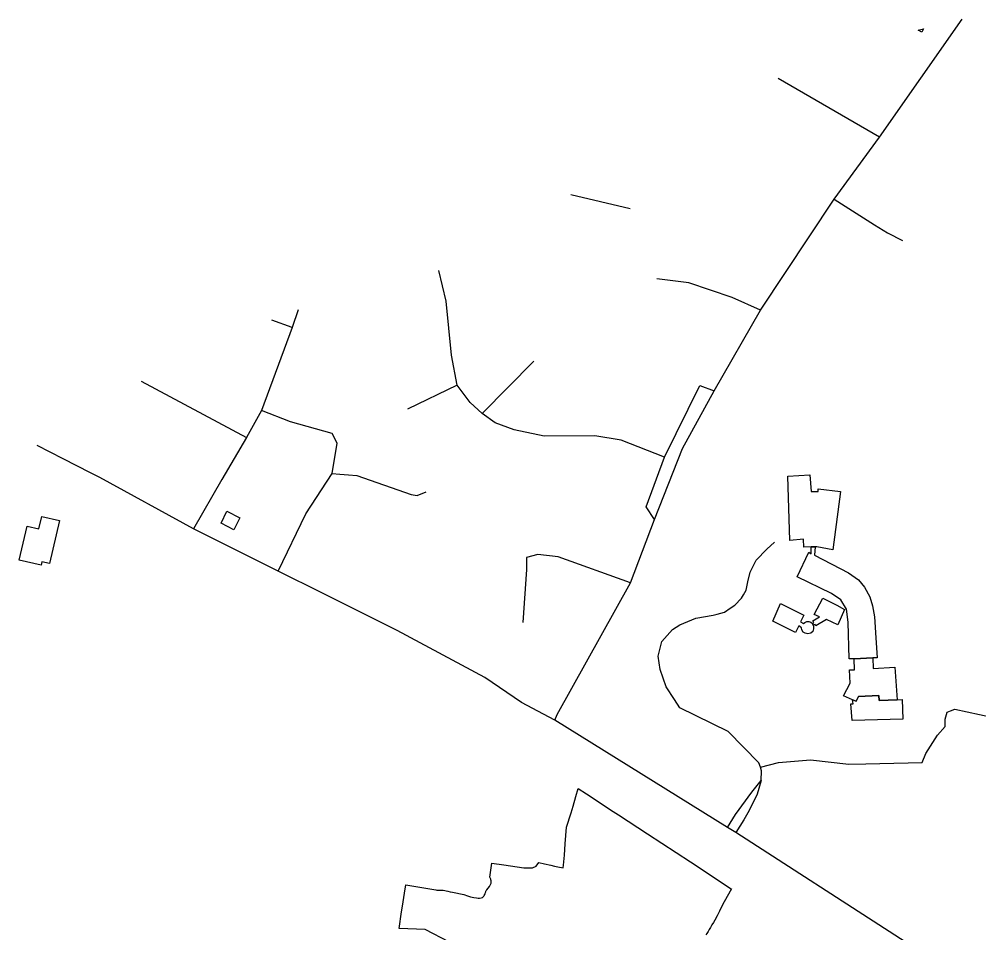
# Model space of a CAD drawing. Header units: metres. Extents: x 553506 to 563855, y 142925 to 150243.
# Drawn here: x 556606 to 557246, y 148415 to 149024 of the extents above; entities that cross this region are included whole.
import ezdxf

# ---------------------------------------------------------------- set-up
doc = ezdxf.new("R2010")
doc.units = ezdxf.units.M
for name, color, linetype in [('C-ANCIENT_WOODLAND', 94, 'Continuous'), ('C-BUILDINGS', 8, 'Continuous'), ('C-ROADS', 33, 'Continuous')]:
    doc.layers.add(name, color=color, linetype=linetype)

msp = doc.modelspace()

# ---------------------------------------------------------------- linework, layer by layer
at = {"layer": 'C-ANCIENT_WOODLAND'}
msp.add_lwpolyline([(556892.8184, 148409.4513), (556876.4488, 148417.8573), (556859.0997, 148418.6043), (556860.7583, 148429.6203), (556861.3519, 148433.4193), (556862.7536, 148442.1168), (556863.6559, 148447.5561), (556883.6054, 148444.2661), (556884.2073, 148444.2162), (556884.9576, 148444.1662), (556887.0023, 148444.1662), (556887.7526, 148444.1162), (556888.404, 148444.0662), (556891.5041, 148443.4664), (556893.1037, 148443.0665), (556894.7032, 148442.7166), (556902.2062, 148441.267), (556904.8034, 148440.4172), (556906.807, 148439.7174), (556908.9012, 148439.2676), (556910.7564, 148438.9677), (556911.754, 148438.8177), (556912.7517, 148438.7677), (556913.7081, 148438.9177), (556914.6068, 148439.2676), (556915.3076, 148439.8174), (556915.555, 148440.1173), (556915.8023, 148440.4672), (556916.2063, 148441.267), (556916.4042, 148441.7169), (556916.5526, 148442.1168), (556916.701, 148442.5666), (556916.9072, 148443.0165), (556917.0061, 148443.4664), (556917.204, 148443.8663), (556917.5008, 148444.2661), (556919.356, 148446.5155), (556920.4031, 148448.7149), (556920.502, 148449.5146), (556920.4031, 148449.9645), (556920.4031, 148450.4144), (556920.3041, 148450.9142), (556920.1557, 148451.3641), (556919.7517, 148452.2639), (556919.5044, 148452.7137), (556920.8473, 148462.0191), (556928.9773, 148460.9781), (556942.3002, 148459.0188), (556947.9819, 148459.0188), (556950.529, 148459.9984), (556952.1879, 148462.5506), (556956.0895, 148461.6301), (556960.1525, 148460.6715), (556962.5639, 148460.1895), (556964.8591, 148459.7308), (556968.4058, 148459.0219), (556968.7027, 148460.8714), (556969.2271, 148467.5383), (556969.8075, 148474.9174), (556970.7062, 148486.0642), (556973.675, 148495.7093), (556975.0019, 148500.0202), (556976.8852, 148506.5168), (556978.4071, 148511.7668), (556983.9065, 148508.2178), (556996.4061, 148500.0202), (557000.0009, 148497.7208), (557005.4014, 148494.2718), (557024.6536, 148481.6654), (557053.3547, 148462.9708), (557080.4067, 148445.0659), (557080.5551, 148444.916), (557075.806, 148436.3184), (557074.6517, 148434.319), (557072.5574, 148430.2202), (557071.0074, 148427.0711), (557069.5068, 148424.2219), (557068.5503, 148422.5724), (557067.5032, 148420.9228), (557066.5056, 148419.2733), (557065.6563, 148417.9637), (557064.9555, 148416.6141), (557064.1557, 148415.3144), (557063.5044, 148414.3147)], dxfattribs=at)
at = {"layer": 'C-BUILDINGS'}
for points in [[(557207.2889, 149015.8765), (557205.0546, 149017.1559), (557208.5263, 149018.0255), (557207.2889, 149015.8765)], [(557133.5669, 148709.7233), (557138.3924, 148709.871), (557138.339, 148711.6167), (557153.1125, 148709.6648), (557148.1456, 148670.9707), (557137.3314, 148672.8211), (557136.3806, 148672.8254), (557133.5852, 148672.8067), (557128.7699, 148672.7817), (557128.6093, 148678.03), (557119.4182, 148677.0921), (557118.1059, 148719.9792), (557132.7856, 148720.8625), (557133.5669, 148709.7233)], [(556626.2095, 148661.69), (556621.1407, 148662.871), (556620.6346, 148660.6741), (556606.0552, 148664.058), (556611.3403, 148686.7234), (556619.1755, 148684.9034), (556621.0915, 148693.131), (556632.9109, 148690.3975), (556626.2095, 148661.69)], [(556753.0024, 148692.2926), (556748.9703, 148684.2452), (556740.5401, 148688.6067), (556744.4416, 148696.5833), (556753.0024, 148692.2926)], [(557133.7281, 148668.1366), (557133.5852, 148672.8067), (557136.3806, 148672.8254), (557135.9112, 148667.3798), (557158.5499, 148655.5628), (557165.1524, 148650.8679), (557169.2114, 148645.917), (557172.7745, 148639.5819), (557174.5944, 148633.5608), (557175.8177, 148626.2527), (557176.6988, 148612.3119), (557177.7417, 148599.0216), (557174.7471, 148598.8854), (557162.2175, 148598.3127), (557159.0343, 148598.1707), (557158.2856, 148622.6331), (557157.2932, 148631.3062), (557153.3767, 148637.5414), (557147.154, 148641.7026), (557124.4359, 148652.9162), (557132.1836, 148669.269), (557133.7281, 148668.1366)], [(557126.6598, 148622.9563), (557128.5914, 148621.7355), (557129.4831, 148622.5196), (557130.8289, 148623.0839), (557132.1997, 148623.0591), (557133.4986, 148622.6425), (557134.595, 148621.7634), (557135.0285, 148620.6192), (557135.2487, 148620.0472), (557135.2323, 148618.2993), (557134.6802, 148616.4683), (557133.4953, 148615.4415), (557131.5306, 148615.0029), (557129.6265, 148615.3231), (557128.3114, 148616.0397), (557127.3549, 148617.6019), (557127.3154, 148618.8918), (557125.4464, 148620.3482), (557123.1211, 148615.7028), (557108.0716, 148623.4671), (557113.3376, 148635.0362), (557128.8812, 148627.3426), (557126.6598, 148622.9563)], [(557134.6862, 148623.5803), (557139.3189, 148626.1484), (557135.6969, 148627.7849), (557141.36, 148638.7095), (557150.6937, 148634.0758), (557155.9471, 148631.2093), (557151.3177, 148620.9953), (557143.7764, 148624.3927), (557136.7643, 148620.3161), (557136.4339, 148621.0629), (557135.0285, 148620.6192), (557134.595, 148621.7634), (557135.4889, 148622.2471), (557134.6862, 148623.5803)], [(557175.053, 148591.8608), (557189.481, 148592.7587), (557190.8758, 148570.9427), (557179.0721, 148570.4033), (557178.7826, 148573.9226), (557165.2593, 148573.1525), (557163.7194, 148570.0224), (557161.2837, 148571.0386), (557155.2437, 148573.5694), (557159.7066, 148582.1423), (557159.2535, 148591.0099), (557162.4365, 148590.9292), (557162.2175, 148598.3127), (557174.7471, 148598.8854), (557175.053, 148591.8608)], [(557194.7223, 148558.0944), (557161.0195, 148557.0627), (557160.1337, 148568.1876), (557161.6771, 148568.2348), (557161.2837, 148571.0386), (557163.7194, 148570.0224), (557165.2593, 148573.1525), (557178.7826, 148573.9226), (557179.0721, 148570.4033), (557190.8758, 148570.9427), (557194.2322, 148571.1345), (557194.7223, 148558.0944)]]:
    msp.add_lwpolyline(points, close=True, dxfattribs=at)
at = {"layer": 'C-ROADS'}
for points in [[(556962.9003, 148557.4581), (556964.5459, 148561.2479), (557013.238, 148648.8358), (557029.3845, 148691.1326), (557047.9981, 148738.4577), (557069.073, 148776.832), (557099.9822, 148830.5101), (557149.084, 148904.5449), (557179.2141, 148945.946), (557234.322, 149024.487)], [(557179.2141, 148945.946), (557111.7127, 148984.9419)], [(556973.623, 148907.7004), (557013.1796, 148898.2947)], [(557149.084, 148904.5449), (557175.8862, 148887.5244), (557184.4538, 148882.0995), (557194.4296, 148877.0292)], [(557035.9293, 148732.6573), (557007.1427, 148743.9306), (556989.6175, 148746.9562), (556955.8024, 148746.6681), (556935.8202, 148750.9544), (556923.0647, 148755.495), (556914.4686, 148761.8544), (556906.4838, 148769.0228), (556897.754, 148780.6759), (556894.1578, 148800.6884), (556890.4372, 148836.6683), (556885.595, 148856.9847)], [(557099.9822, 148830.5101), (557081.0281, 148839.1233), (557052.2318, 148848.9046), (557030.8567, 148851.434)], [(556791.9171, 148830.7894), (556787.8418, 148819.0547), (556767.3679, 148763.6827), (556757.5524, 148745.6535), (556741.0804, 148717.8496), (556722.2642, 148684.8546)], [(556787.8418, 148819.0547), (556774.45, 148823.8839)], [(556914.4686, 148761.8544), (556948.916, 148796.5634)], [(556687.3592, 148783.1846), (556757.5524, 148745.6535)], [(556897.754, 148780.6759), (556864.7766, 148764.6433)], [(557029.3845, 148691.1326), (557023.8342, 148699.5995), (557035.9293, 148732.6573), (557059.4616, 148780.5001), (557069.073, 148776.832)], [(556778.6819, 148656.627), (556797.0855, 148694.8851), (556814.4518, 148721.7816), (556817.85, 148741.8854), (556814.4602, 148748.5153), (556786.78, 148756.084), (556767.3679, 148763.6827)], [(557259.7274, 148370.3456), (557237.6503, 148383.8599), (557211.3845, 148399.9395), (557189.3471, 148414.2232), (557083.3676, 148482.5218), (557077.9375, 148485.9061), (556962.9003, 148557.4581), (556955.3898, 148561.4466), (556940.682, 148569.2442), (556916.2425, 148585.7816), (556857.754, 148617.2167), (556808.2095, 148641.9138), (556778.6819, 148656.627), (556722.2642, 148684.8546), (556659.847, 148719.1324), (556653.6131, 148722.3033), (556635.3378, 148731.5955), (556617.9389, 148740.4408)], [(556814.4518, 148721.7816), (556819.6714, 148721.3845), (556825.4398, 148720.8707), (556831.0894, 148720.3532), (556867.2072, 148707.7336)], [(556867.2072, 148707.7336), (556871.2867, 148707.1348), (556877.2028, 148709.5638)], [(557100.2577, 148517.1955), (557100.6288, 148523.573), (557099.8206, 148525.9969), (557098.8272, 148528.9937), (557078.3844, 148549.9043), (557046.1747, 148565.647), (557042.639, 148571.0926), (557037.1227, 148579.5828), (557033.0252, 148591.0546), (557031.6268, 148599.9823), (557034.0884, 148609.7738), (557041.3417, 148617.8532), (557046.1177, 148620.9932), (557056.8585, 148625.4285), (557068.4262, 148627.2849), (557071.0944, 148628.0343), (557075.8553, 148629.3819), (557079.6427, 148631.9352), (557082.8414, 148634.0809), (557087.1947, 148638.6993), (557088.5187, 148640.8879), (557090.4075, 148644.0397), (557091.3604, 148649.6782), (557093.0377, 148656.0846), (557096.9178, 148664.0608), (557104.1939, 148671.3842), (557109.3014, 148676.0257)], [(557013.238, 148648.8358), (556965.0153, 148666.1706), (556951.4734, 148667.849), (556943.9249, 148665.7707), (556944.0156, 148657.7713), (556941.67, 148622.4519)], [(557099.8206, 148525.9969), (557111.8941, 148529.1487), (557133.2157, 148530.9252), (557158.7935, 148528.1576), (557170.1799, 148528.4059), (557179.408, 148528.5993), (557207.7033, 148529.0871), (557209.9574, 148535.1439), (557217.8321, 148547.3494), (557222.9052, 148553.1141), (557222.945, 148557.979), (557224.2965, 148562.6949), (557226.4715, 148563.5739), (557229.2954, 148564.7177), (557254.0186, 148559.4981), (557278.4911, 148550.1419), (557282.8509, 148554.7718), (557288.0214, 148557.3565), (557303.0945, 148548.8365), (557310.9081, 148538.614)], [(557077.9375, 148485.9061), (557083.3388, 148494.4297), (557094.1042, 148509.4947), (557100.2577, 148517.1955)], [(557100.2577, 148517.1955), (557097.5871, 148508.0654), (557092.39, 148497.2108), (557088.8657, 148491.0818), (557083.3676, 148482.5218)]]:
    msp.add_lwpolyline(points, dxfattribs=at)

doc.saveas('drawing.dxf')
